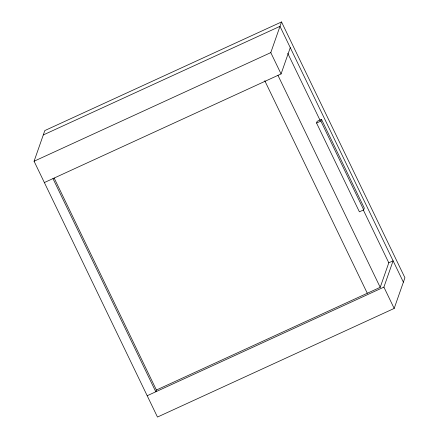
<?xml version="1.0" encoding="UTF-8"?>
<svg xmlns="http://www.w3.org/2000/svg" width="439" height="439" viewBox="0 0 439 439"><rect width="100%" height="100%" fill="white"/><g stroke="black" fill="none" stroke-linecap="round" stroke-linejoin="round"><path stroke-width="0.66" d="M34.077 161.239L44.822 130.57L281.525 21.95L404.923 277.761L394.178 308.43L157.475 417.05L34.077 161.239L270.786 52.62L281.525 21.95M54.178 178.086L156.41 390.03L155.801 391.78L52.971 178.607M44.361 182.553L281.07 73.933L290.272 47.648M316.568 123.052L317.183 121.301L321.485 119.326L364.315 208.108L363.701 209.858L359.398 211.834L316.568 123.052L320.876 121.076L321.485 119.326M156.41 390.03L380.207 287.336L388.8 262.802L363.24 209.815M394.178 308.43L383.9 287.111L393.103 260.826L388.8 262.802M43.285 134.949L279.989 26.329L403.386 282.145M147.191 395.731L383.9 287.111M320.876 121.076L363.701 209.858M287.754 53.322L320.146 120.478M270.786 52.62L281.07 73.933M277.975 75.387L380.207 287.336M264.766 80.699L367.295 293.257"/></g></svg>
